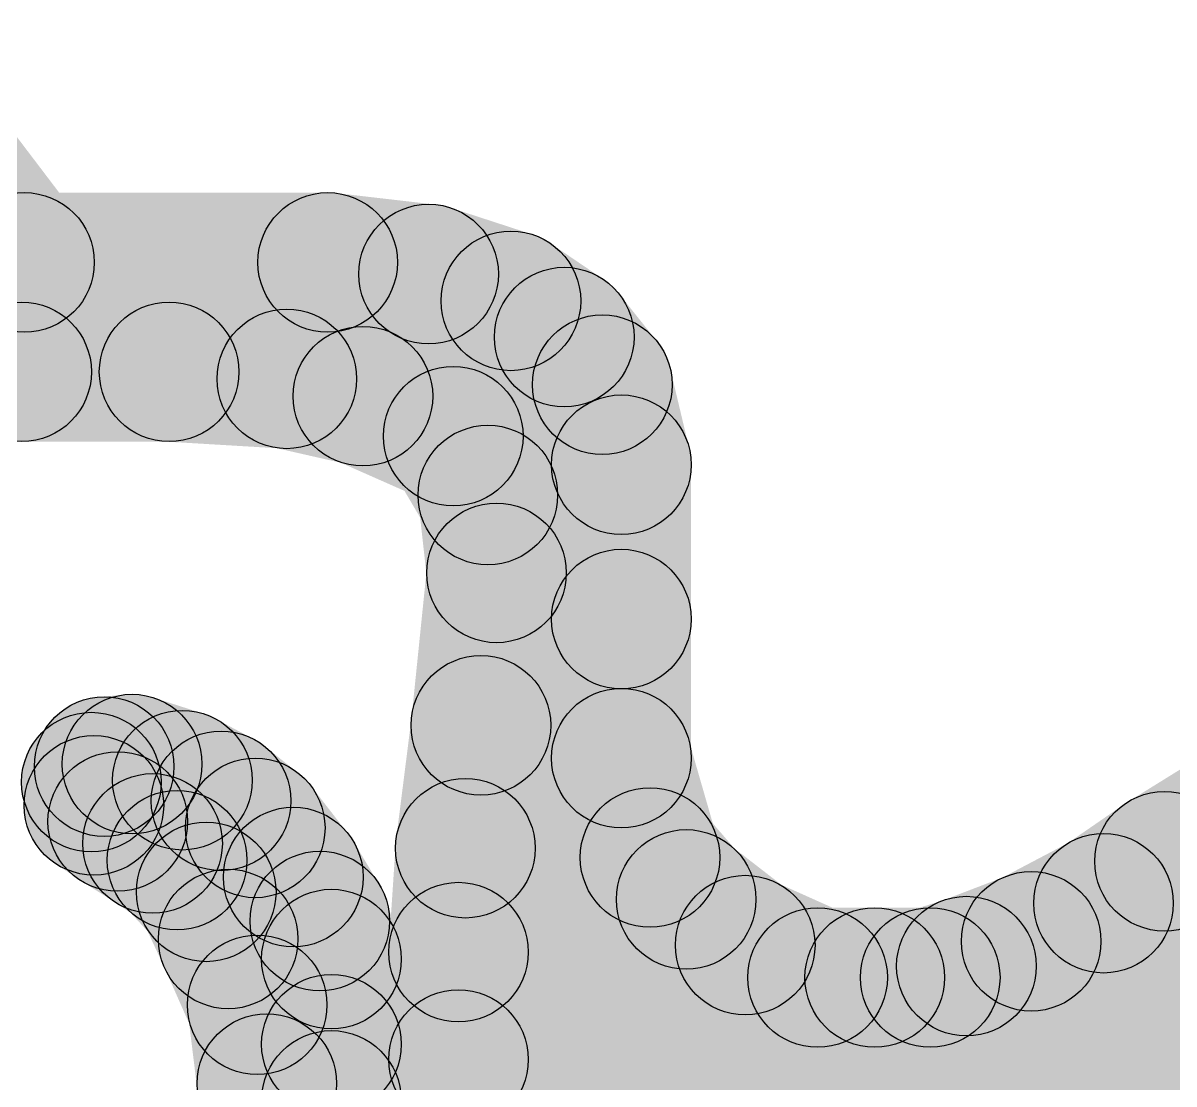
# Model space of a CAD drawing. Header units: millimetres. Extents: x 0 to 8.08, y 0 to 3.16.
# Drawn here: x 1.46416 to 1.49715, y 1.51663 to 1.54703 of the extents above; entities that cross this region are included whole.
import ezdxf

# ---------------------------------------------------------------- set-up
doc = ezdxf.new("R2010")
doc.units = ezdxf.units.MM
doc.header["$LTSCALE"] = 0.444489
doc.layers.get('0').update_dxf_attribs({"linetype": 'CONTINUOUS'})
doc.layers.add('2D_LINE_26', color=7, linetype='CONTINUOUS')

msp = doc.modelspace()

# ---------------------------------------------------------------- hatches: boundary and pattern name
at = {"linetype": 'CONTINUOUS'}
h = msp.add_hatch(color=7, dxfattribs=at)
edge = h.paths.add_edge_path()
edge.add_arc((1.464207, 1.540173), 0.002, 0, 360)
h = msp.add_hatch(color=7, dxfattribs=at)
edge = h.paths.add_edge_path()
edge.add_arc((1.464207, 1.540173), 0.002, 0, 360)
h = msp.add_hatch(color=7, dxfattribs=at)
edge = h.paths.add_edge_path()
edge.add_arc((1.464207, 1.540173), 0.002, 0, 360)
h = msp.add_hatch(color=7, dxfattribs=at)
edge = h.paths.add_edge_path()
edge.add_arc((1.464207, 1.540173), 0.002, 0, 360)
h = msp.add_hatch(color=7, dxfattribs=at)
edge = h.paths.add_edge_path()
edge.add_arc((1.464207, 1.540173), 0.002, 0, 360)
h = msp.add_hatch(color=7, dxfattribs=at)
edge = h.paths.add_edge_path()
edge.add_arc((1.464207, 1.540173), 0.002, 0, 360)
h = msp.add_hatch(color=7, dxfattribs=at)
edge = h.paths.add_edge_path()
edge.add_arc((1.464207, 1.540173), 0.002, 0, 360)
h = msp.add_hatch(color=7, dxfattribs=at)
edge = h.paths.add_edge_path()
edge.add_arc((1.472896, 1.540173), 0.002, 0, 360)
h = msp.add_hatch(color=7, dxfattribs=at)
edge = h.paths.add_edge_path()
edge.add_arc((1.472896, 1.540173), 0.002, 0, 360)
h = msp.add_hatch(color=7, dxfattribs=at)
edge = h.paths.add_edge_path()
edge.add_arc((1.472896, 1.540173), 0.002, 0, 360)
h = msp.add_hatch(color=7, dxfattribs=at)
edge = h.paths.add_edge_path()
edge.add_arc((1.472896, 1.540173), 0.002, 0, 360)
h = msp.add_hatch(color=7, dxfattribs=at)
edge = h.paths.add_edge_path()
edge.add_arc((1.472896, 1.540173), 0.002, 0, 360)
h = msp.add_hatch(color=7, dxfattribs=at)
edge = h.paths.add_edge_path()
edge.add_arc((1.472896, 1.540173), 0.002, 0, 360)
h = msp.add_hatch(color=7, dxfattribs=at)
edge = h.paths.add_edge_path()
edge.add_arc((1.475789, 1.539839), 0.002, 0, 360)
h = msp.add_hatch(color=7, dxfattribs=at)
edge = h.paths.add_edge_path()
edge.add_arc((1.475789, 1.539839), 0.002, 0, 360)
h = msp.add_hatch(color=7, dxfattribs=at)
edge = h.paths.add_edge_path()
edge.add_arc((1.475789, 1.539839), 0.002, 0, 360)
h = msp.add_hatch(color=7, dxfattribs=at)
edge = h.paths.add_edge_path()
edge.add_arc((1.475789, 1.539839), 0.002, 0, 360)
h = msp.add_hatch(color=7, dxfattribs=at)
edge = h.paths.add_edge_path()
edge.add_arc((1.475789, 1.539839), 0.002, 0, 360)
h = msp.add_hatch(color=7, dxfattribs=at)
edge = h.paths.add_edge_path()
edge.add_arc((1.475789, 1.539839), 0.002, 0, 360)
h = msp.add_hatch(color=7, dxfattribs=at)
edge = h.paths.add_edge_path()
edge.add_arc((1.475789, 1.539839), 0.002, 0, 360)
h = msp.add_hatch(color=7, dxfattribs=at)
edge = h.paths.add_edge_path()
edge.add_arc((1.478148, 1.53907), 0.002, 0, 360)
h = msp.add_hatch(color=7, dxfattribs=at)
edge = h.paths.add_edge_path()
edge.add_arc((1.478148, 1.53907), 0.002, 0, 360)
h = msp.add_hatch(color=7, dxfattribs=at)
edge = h.paths.add_edge_path()
edge.add_arc((1.478148, 1.53907), 0.002, 0, 360)
h = msp.add_hatch(color=7, dxfattribs=at)
edge = h.paths.add_edge_path()
edge.add_arc((1.478148, 1.53907), 0.002, 0, 360)
h = msp.add_hatch(color=7, dxfattribs=at)
edge = h.paths.add_edge_path()
edge.add_arc((1.478148, 1.53907), 0.002, 0, 360)
h = msp.add_hatch(color=7, dxfattribs=at)
edge = h.paths.add_edge_path()
edge.add_arc((1.478148, 1.53907), 0.002, 0, 360)
h = msp.add_hatch(color=7, dxfattribs=at)
edge = h.paths.add_edge_path()
edge.add_arc((1.478148, 1.53907), 0.002, 0, 360)
h = msp.add_hatch(color=7, dxfattribs=at)
edge = h.paths.add_edge_path()
edge.add_arc((1.478148, 1.53907), 0.002, 0, 360)
h = msp.add_hatch(color=7, dxfattribs=at)
edge = h.paths.add_edge_path()
edge.add_arc((1.479676, 1.538033), 0.002, 0, 360)
h = msp.add_hatch(color=7, dxfattribs=at)
edge = h.paths.add_edge_path()
edge.add_arc((1.479676, 1.538033), 0.002, 0, 360)
h = msp.add_hatch(color=7, dxfattribs=at)
edge = h.paths.add_edge_path()
edge.add_arc((1.479676, 1.538033), 0.002, 0, 360)
h = msp.add_hatch(color=7, dxfattribs=at)
edge = h.paths.add_edge_path()
edge.add_arc((1.479676, 1.538033), 0.002, 0, 360)
h = msp.add_hatch(color=7, dxfattribs=at)
edge = h.paths.add_edge_path()
edge.add_arc((1.479676, 1.538033), 0.002, 0, 360)
h = msp.add_hatch(color=7, dxfattribs=at)
edge = h.paths.add_edge_path()
edge.add_arc((1.479676, 1.538033), 0.002, 0, 360)
h = msp.add_hatch(color=7, dxfattribs=at)
edge = h.paths.add_edge_path()
edge.add_arc((1.479676, 1.538033), 0.002, 0, 360)
h = msp.add_hatch(color=7, dxfattribs=at)
edge = h.paths.add_edge_path()
edge.add_arc((1.464125, 1.537036), 0.002, 0, 360)
h = msp.add_hatch(color=7, dxfattribs=at)
edge = h.paths.add_edge_path()
edge.add_arc((1.464125, 1.537036), 0.002, 0, 360)
h = msp.add_hatch(color=7, dxfattribs=at)
edge = h.paths.add_edge_path()
edge.add_arc((1.464125, 1.537036), 0.002, 0, 360)
h = msp.add_hatch(color=7, dxfattribs=at)
edge = h.paths.add_edge_path()
edge.add_arc((1.464125, 1.537036), 0.002, 0, 360)
h = msp.add_hatch(color=7, dxfattribs=at)
edge = h.paths.add_edge_path()
edge.add_arc((1.464125, 1.537036), 0.002, 0, 360)
h = msp.add_hatch(color=7, dxfattribs=at)
edge = h.paths.add_edge_path()
edge.add_arc((1.464125, 1.537036), 0.002, 0, 360)
h = msp.add_hatch(color=7, dxfattribs=at)
edge = h.paths.add_edge_path()
edge.add_arc((1.464125, 1.537036), 0.002, 0, 360)
h = msp.add_hatch(color=7, dxfattribs=at)
edge = h.paths.add_edge_path()
edge.add_arc((1.468351, 1.537036), 0.002, 0, 360)
h = msp.add_hatch(color=7, dxfattribs=at)
edge = h.paths.add_edge_path()
edge.add_arc((1.468351, 1.537036), 0.002, 0, 360)
h = msp.add_hatch(color=7, dxfattribs=at)
edge = h.paths.add_edge_path()
edge.add_arc((1.468351, 1.537036), 0.002, 0, 360)
h = msp.add_hatch(color=7, dxfattribs=at)
edge = h.paths.add_edge_path()
edge.add_arc((1.468351, 1.537036), 0.002, 0, 360)
h = msp.add_hatch(color=7, dxfattribs=at)
edge = h.paths.add_edge_path()
edge.add_arc((1.471724, 1.536835), 0.002, 0, 360)
h = msp.add_hatch(color=7, dxfattribs=at)
edge = h.paths.add_edge_path()
edge.add_arc((1.471724, 1.536835), 0.002, 0, 360)
h = msp.add_hatch(color=7, dxfattribs=at)
edge = h.paths.add_edge_path()
edge.add_arc((1.471724, 1.536835), 0.002, 0, 360)
h = msp.add_hatch(color=7, dxfattribs=at)
edge = h.paths.add_edge_path()
edge.add_arc((1.471724, 1.536835), 0.002, 0, 360)
h = msp.add_hatch(color=7, dxfattribs=at)
edge = h.paths.add_edge_path()
edge.add_arc((1.471724, 1.536835), 0.002, 0, 360)
h = msp.add_hatch(color=7, dxfattribs=at)
edge = h.paths.add_edge_path()
edge.add_arc((1.471724, 1.536835), 0.002, 0, 360)
h = msp.add_hatch(color=7, dxfattribs=at)
edge = h.paths.add_edge_path()
edge.add_arc((1.471724, 1.536835), 0.002, 0, 360)
h = msp.add_hatch(color=7, dxfattribs=at)
edge = h.paths.add_edge_path()
edge.add_arc((1.480767, 1.536668), 0.002, 0, 360)
h = msp.add_hatch(color=7, dxfattribs=at)
edge = h.paths.add_edge_path()
edge.add_arc((1.480767, 1.536668), 0.002, 0, 360)
h = msp.add_hatch(color=7, dxfattribs=at)
edge = h.paths.add_edge_path()
edge.add_arc((1.480767, 1.536668), 0.002, 0, 360)
h = msp.add_hatch(color=7, dxfattribs=at)
edge = h.paths.add_edge_path()
edge.add_arc((1.480767, 1.536668), 0.002, 0, 360)
h = msp.add_hatch(color=7, dxfattribs=at)
edge = h.paths.add_edge_path()
edge.add_arc((1.480767, 1.536668), 0.002, 0, 360)
h = msp.add_hatch(color=7, dxfattribs=at)
edge = h.paths.add_edge_path()
edge.add_arc((1.480767, 1.536668), 0.002, 0, 360)
h = msp.add_hatch(color=7, dxfattribs=at)
edge = h.paths.add_edge_path()
edge.add_arc((1.480767, 1.536668), 0.002, 0, 360)
h = msp.add_hatch(color=7, dxfattribs=at)
edge = h.paths.add_edge_path()
edge.add_arc((1.480767, 1.536668), 0.002, 0, 360)
h = msp.add_hatch(color=7, dxfattribs=at)
edge = h.paths.add_edge_path()
edge.add_arc((1.473906, 1.536339), 0.002, 0, 360)
h = msp.add_hatch(color=7, dxfattribs=at)
edge = h.paths.add_edge_path()
edge.add_arc((1.473906, 1.536339), 0.002, 0, 360)
h = msp.add_hatch(color=7, dxfattribs=at)
edge = h.paths.add_edge_path()
edge.add_arc((1.473906, 1.536339), 0.002, 0, 360)
h = msp.add_hatch(color=7, dxfattribs=at)
edge = h.paths.add_edge_path()
edge.add_arc((1.473906, 1.536339), 0.002, 0, 360)
h = msp.add_hatch(color=7, dxfattribs=at)
edge = h.paths.add_edge_path()
edge.add_arc((1.473906, 1.536339), 0.002, 0, 360)
h = msp.add_hatch(color=7, dxfattribs=at)
edge = h.paths.add_edge_path()
edge.add_arc((1.473906, 1.536339), 0.002, 0, 360)
h = msp.add_hatch(color=7, dxfattribs=at)
edge = h.paths.add_edge_path()
edge.add_arc((1.476495, 1.535194), 0.002, 0, 360)
h = msp.add_hatch(color=7, dxfattribs=at)
edge = h.paths.add_edge_path()
edge.add_arc((1.476495, 1.535194), 0.002, 0, 360)
h = msp.add_hatch(color=7, dxfattribs=at)
edge = h.paths.add_edge_path()
edge.add_arc((1.476495, 1.535194), 0.002, 0, 360)
h = msp.add_hatch(color=7, dxfattribs=at)
edge = h.paths.add_edge_path()
edge.add_arc((1.476495, 1.535194), 0.002, 0, 360)
h = msp.add_hatch(color=7, dxfattribs=at)
edge = h.paths.add_edge_path()
edge.add_arc((1.481313, 1.534375), 0.002, 0, 360)
h = msp.add_hatch(color=7, dxfattribs=at)
edge = h.paths.add_edge_path()
edge.add_arc((1.481313, 1.534375), 0.002, 0, 360)
h = msp.add_hatch(color=7, dxfattribs=at)
edge = h.paths.add_edge_path()
edge.add_arc((1.481313, 1.534375), 0.002, 0, 360)
h = msp.add_hatch(color=7, dxfattribs=at)
edge = h.paths.add_edge_path()
edge.add_arc((1.477487, 1.533507), 0.002, 0, 360)
h = msp.add_hatch(color=7, dxfattribs=at)
edge = h.paths.add_edge_path()
edge.add_arc((1.477487, 1.533507), 0.002, 0, 360)
h = msp.add_hatch(color=7, dxfattribs=at)
edge = h.paths.add_edge_path()
edge.add_arc((1.477487, 1.533507), 0.002, 0, 360)
h = msp.add_hatch(color=7, dxfattribs=at)
edge = h.paths.add_edge_path()
edge.add_arc((1.477487, 1.533507), 0.002, 0, 360)
h = msp.add_hatch(color=7, dxfattribs=at)
edge = h.paths.add_edge_path()
edge.add_arc((1.477487, 1.533507), 0.002, 0, 360)
h = msp.add_hatch(color=7, dxfattribs=at)
edge = h.paths.add_edge_path()
edge.add_arc((1.477487, 1.533507), 0.002, 0, 360)
h = msp.add_hatch(color=7, dxfattribs=at)
edge = h.paths.add_edge_path()
edge.add_arc((1.477487, 1.533507), 0.002, 0, 360)
h = msp.add_hatch(color=7, dxfattribs=at)
edge = h.paths.add_edge_path()
edge.add_arc((1.477735, 1.531274), 0.002, 0, 360)
h = msp.add_hatch(color=7, dxfattribs=at)
edge = h.paths.add_edge_path()
edge.add_arc((1.477735, 1.531274), 0.002, 0, 360)
h = msp.add_hatch(color=7, dxfattribs=at)
edge = h.paths.add_edge_path()
edge.add_arc((1.477735, 1.531274), 0.002, 0, 360)
h = msp.add_hatch(color=7, dxfattribs=at)
edge = h.paths.add_edge_path()
edge.add_arc((1.477735, 1.531274), 0.002, 0, 360)
h = msp.add_hatch(color=7, dxfattribs=at)
edge = h.paths.add_edge_path()
edge.add_arc((1.477735, 1.531274), 0.002, 0, 360)
h = msp.add_hatch(color=7, dxfattribs=at)
edge = h.paths.add_edge_path()
edge.add_arc((1.477735, 1.531274), 0.002, 0, 360)
h = msp.add_hatch(color=7, dxfattribs=at)
edge = h.paths.add_edge_path()
edge.add_arc((1.477735, 1.531274), 0.002, 0, 360)
h = msp.add_hatch(color=7, dxfattribs=at)
edge = h.paths.add_edge_path()
edge.add_arc((1.477735, 1.531274), 0.002, 0, 360)
h = msp.add_hatch(color=7, dxfattribs=at)
edge = h.paths.add_edge_path()
edge.add_arc((1.481313, 1.529952), 0.002, 0, 360)
h = msp.add_hatch(color=7, dxfattribs=at)
edge = h.paths.add_edge_path()
edge.add_arc((1.481313, 1.529952), 0.002, 0, 360)
h = msp.add_hatch(color=7, dxfattribs=at)
edge = h.paths.add_edge_path()
edge.add_arc((1.481313, 1.529952), 0.002, 0, 360)
h = msp.add_hatch(color=7, dxfattribs=at)
edge = h.paths.add_edge_path()
edge.add_arc((1.481313, 1.529952), 0.002, 0, 360)
h = msp.add_hatch(color=7, dxfattribs=at)
edge = h.paths.add_edge_path()
edge.add_arc((1.481313, 1.529952), 0.002, 0, 360)
h = msp.add_hatch(color=7, dxfattribs=at)
edge = h.paths.add_edge_path()
edge.add_arc((1.481313, 1.529952), 0.002, 0, 360)
h = msp.add_hatch(color=7, dxfattribs=at)
edge = h.paths.add_edge_path()
edge.add_arc((1.477288, 1.526908), 0.002, 0, 360)
h = msp.add_hatch(color=7, dxfattribs=at)
edge = h.paths.add_edge_path()
edge.add_arc((1.477288, 1.526908), 0.002, 0, 360)
h = msp.add_hatch(color=7, dxfattribs=at)
edge = h.paths.add_edge_path()
edge.add_arc((1.477288, 1.526908), 0.002, 0, 360)
h = msp.add_hatch(color=7, dxfattribs=at)
edge = h.paths.add_edge_path()
edge.add_arc((1.477288, 1.526908), 0.002, 0, 360)
h = msp.add_hatch(color=7, dxfattribs=at)
edge = h.paths.add_edge_path()
edge.add_arc((1.481313, 1.525967), 0.002, 0, 360)
h = msp.add_hatch(color=7, dxfattribs=at)
edge = h.paths.add_edge_path()
edge.add_arc((1.481313, 1.525967), 0.002, 0, 360)
h = msp.add_hatch(color=7, dxfattribs=at)
edge = h.paths.add_edge_path()
edge.add_arc((1.481313, 1.525967), 0.002, 0, 360)
h = msp.add_hatch(color=7, dxfattribs=at)
edge = h.paths.add_edge_path()
edge.add_arc((1.481313, 1.525967), 0.002, 0, 360)
h = msp.add_hatch(color=7, dxfattribs=at)
edge = h.paths.add_edge_path()
edge.add_arc((1.481313, 1.525967), 0.002, 0, 360)
h = msp.add_hatch(color=7, dxfattribs=at)
edge = h.paths.add_edge_path()
edge.add_arc((1.481313, 1.525967), 0.002, 0, 360)
h = msp.add_hatch(color=7, dxfattribs=at)
edge = h.paths.add_edge_path()
edge.add_arc((1.481313, 1.525967), 0.002, 0, 360)
h = msp.add_hatch(color=7, dxfattribs=at)
edge = h.paths.add_edge_path()
edge.add_arc((1.481313, 1.525967), 0.002, 0, 360)
h = msp.add_hatch(color=7, dxfattribs=at)
edge = h.paths.add_edge_path()
edge.add_arc((1.481313, 1.525967), 0.002, 0, 360)
h = msp.add_hatch(color=7, dxfattribs=at)
edge = h.paths.add_edge_path()
edge.add_arc((1.466491, 1.525724), 0.002, 0, 360)
h = msp.add_hatch(color=7, dxfattribs=at)
edge = h.paths.add_edge_path()
edge.add_arc((1.466491, 1.525724), 0.002, 0, 360)
h = msp.add_hatch(color=7, dxfattribs=at)
edge = h.paths.add_edge_path()
edge.add_arc((1.466491, 1.525724), 0.002, 0, 360)
h = msp.add_hatch(color=7, dxfattribs=at)
edge = h.paths.add_edge_path()
edge.add_arc((1.466491, 1.525724), 0.002, 0, 360)
h = msp.add_hatch(color=7, dxfattribs=at)
edge = h.paths.add_edge_path()
edge.add_arc((1.466491, 1.525724), 0.002, 0, 360)
h = msp.add_hatch(color=7, dxfattribs=at)
edge = h.paths.add_edge_path()
edge.add_arc((1.466491, 1.525724), 0.002, 0, 360)
h = msp.add_hatch(color=7, dxfattribs=at)
edge = h.paths.add_edge_path()
edge.add_arc((1.46729, 1.525797), 0.002, 0, 360)
h = msp.add_hatch(color=7, dxfattribs=at)
edge = h.paths.add_edge_path()
edge.add_arc((1.46729, 1.525797), 0.002, 0, 360)
h = msp.add_hatch(color=7, dxfattribs=at)
edge = h.paths.add_edge_path()
edge.add_arc((1.46729, 1.525797), 0.002, 0, 360)
h = msp.add_hatch(color=7, dxfattribs=at)
edge = h.paths.add_edge_path()
edge.add_arc((1.46729, 1.525797), 0.002, 0, 360)
h = msp.add_hatch(color=7, dxfattribs=at)
edge = h.paths.add_edge_path()
edge.add_arc((1.46729, 1.525797), 0.002, 0, 360)
h = msp.add_hatch(color=7, dxfattribs=at)
edge = h.paths.add_edge_path()
edge.add_arc((1.46729, 1.525797), 0.002, 0, 360)
h = msp.add_hatch(color=7, dxfattribs=at)
edge = h.paths.add_edge_path()
edge.add_arc((1.46729, 1.525797), 0.002, 0, 360)
h = msp.add_hatch(color=7, dxfattribs=at)
edge = h.paths.add_edge_path()
edge.add_arc((1.466122, 1.52528), 0.002, 0, 360)
h = msp.add_hatch(color=7, dxfattribs=at)
edge = h.paths.add_edge_path()
edge.add_arc((1.466122, 1.52528), 0.002, 0, 360)
h = msp.add_hatch(color=7, dxfattribs=at)
edge = h.paths.add_edge_path()
edge.add_arc((1.466122, 1.52528), 0.002, 0, 360)
h = msp.add_hatch(color=7, dxfattribs=at)
edge = h.paths.add_edge_path()
edge.add_arc((1.468732, 1.525335), 0.002, 0, 360)
h = msp.add_hatch(color=7, dxfattribs=at)
edge = h.paths.add_edge_path()
edge.add_arc((1.468732, 1.525335), 0.002, 0, 360)
h = msp.add_hatch(color=7, dxfattribs=at)
edge = h.paths.add_edge_path()
edge.add_arc((1.468732, 1.525335), 0.002, 0, 360)
h = msp.add_hatch(color=7, dxfattribs=at)
edge = h.paths.add_edge_path()
edge.add_arc((1.468732, 1.525335), 0.002, 0, 360)
h = msp.add_hatch(color=7, dxfattribs=at)
edge = h.paths.add_edge_path()
edge.add_arc((1.468732, 1.525335), 0.002, 0, 360)
h = msp.add_hatch(color=7, dxfattribs=at)
edge = h.paths.add_edge_path()
edge.add_arc((1.468732, 1.525335), 0.002, 0, 360)
h = msp.add_hatch(color=7, dxfattribs=at)
edge = h.paths.add_edge_path()
edge.add_arc((1.466196, 1.524615), 0.002, 0, 360)
h = msp.add_hatch(color=7, dxfattribs=at)
edge = h.paths.add_edge_path()
edge.add_arc((1.466196, 1.524615), 0.002, 0, 360)
h = msp.add_hatch(color=7, dxfattribs=at)
edge = h.paths.add_edge_path()
edge.add_arc((1.466196, 1.524615), 0.002, 0, 360)
h = msp.add_hatch(color=7, dxfattribs=at)
edge = h.paths.add_edge_path()
edge.add_arc((1.466196, 1.524615), 0.002, 0, 360)
h = msp.add_hatch(color=7, dxfattribs=at)
edge = h.paths.add_edge_path()
edge.add_arc((1.466196, 1.524615), 0.002, 0, 360)
h = msp.add_hatch(color=7, dxfattribs=at)
edge = h.paths.add_edge_path()
edge.add_arc((1.469841, 1.524743), 0.002, 0, 360)
h = msp.add_hatch(color=7, dxfattribs=at)
edge = h.paths.add_edge_path()
edge.add_arc((1.469841, 1.524743), 0.002, 0, 360)
h = msp.add_hatch(color=7, dxfattribs=at)
edge = h.paths.add_edge_path()
edge.add_arc((1.469841, 1.524743), 0.002, 0, 360)
h = msp.add_hatch(color=7, dxfattribs=at)
edge = h.paths.add_edge_path()
edge.add_arc((1.469841, 1.524743), 0.002, 0, 360)
h = msp.add_hatch(color=7, dxfattribs=at)
edge = h.paths.add_edge_path()
edge.add_arc((1.469841, 1.524743), 0.002, 0, 360)
h = msp.add_hatch(color=7, dxfattribs=at)
edge = h.paths.add_edge_path()
edge.add_arc((1.469841, 1.524743), 0.002, 0, 360)
h = msp.add_hatch(color=7, dxfattribs=at)
edge = h.paths.add_edge_path()
edge.add_arc((1.466879, 1.524152), 0.002, 0, 360)
h = msp.add_hatch(color=7, dxfattribs=at)
edge = h.paths.add_edge_path()
edge.add_arc((1.466879, 1.524152), 0.002, 0, 360)
h = msp.add_hatch(color=7, dxfattribs=at)
edge = h.paths.add_edge_path()
edge.add_arc((1.466879, 1.524152), 0.002, 0, 360)
h = msp.add_hatch(color=7, dxfattribs=at)
edge = h.paths.add_edge_path()
edge.add_arc((1.466879, 1.524152), 0.002, 0, 360)
h = msp.add_hatch(color=7, dxfattribs=at)
edge = h.paths.add_edge_path()
edge.add_arc((1.466879, 1.524152), 0.002, 0, 360)
h = msp.add_hatch(color=7, dxfattribs=at)
edge = h.paths.add_edge_path()
edge.add_arc((1.466879, 1.524152), 0.002, 0, 360)
h = msp.add_hatch(color=7, dxfattribs=at)
edge = h.paths.add_edge_path()
edge.add_arc((1.47082, 1.523967), 0.002, 0, 360)
h = msp.add_hatch(color=7, dxfattribs=at)
edge = h.paths.add_edge_path()
edge.add_arc((1.47082, 1.523967), 0.002, 0, 360)
h = msp.add_hatch(color=7, dxfattribs=at)
edge = h.paths.add_edge_path()
edge.add_arc((1.47082, 1.523967), 0.002, 0, 360)
h = msp.add_hatch(color=7, dxfattribs=at)
edge = h.paths.add_edge_path()
edge.add_arc((1.47082, 1.523967), 0.002, 0, 360)
h = msp.add_hatch(color=7, dxfattribs=at)
edge = h.paths.add_edge_path()
edge.add_arc((1.47082, 1.523967), 0.002, 0, 360)
h = msp.add_hatch(color=7, dxfattribs=at)
edge = h.paths.add_edge_path()
edge.add_arc((1.47082, 1.523967), 0.002, 0, 360)
h = msp.add_hatch(color=7, dxfattribs=at)
edge = h.paths.add_edge_path()
edge.add_arc((1.47082, 1.523967), 0.002, 0, 360)
h = msp.add_hatch(color=7, dxfattribs=at)
edge = h.paths.add_edge_path()
edge.add_arc((1.467877, 1.523524), 0.002, 0, 360)
h = msp.add_hatch(color=7, dxfattribs=at)
edge = h.paths.add_edge_path()
edge.add_arc((1.467877, 1.523524), 0.002, 0, 360)
h = msp.add_hatch(color=7, dxfattribs=at)
edge = h.paths.add_edge_path()
edge.add_arc((1.467877, 1.523524), 0.002, 0, 360)
h = msp.add_hatch(color=7, dxfattribs=at)
edge = h.paths.add_edge_path()
edge.add_arc((1.467877, 1.523524), 0.002, 0, 360)
h = msp.add_hatch(color=7, dxfattribs=at)
edge = h.paths.add_edge_path()
edge.add_arc((1.476842, 1.523386), 0.002, 0, 360)
h = msp.add_hatch(color=7, dxfattribs=at)
edge = h.paths.add_edge_path()
edge.add_arc((1.476842, 1.523386), 0.002, 0, 360)
h = msp.add_hatch(color=7, dxfattribs=at)
edge = h.paths.add_edge_path()
edge.add_arc((1.476842, 1.523386), 0.002, 0, 360)
h = msp.add_hatch(color=7, dxfattribs=at)
edge = h.paths.add_edge_path()
edge.add_arc((1.476842, 1.523386), 0.002, 0, 360)
h = msp.add_hatch(color=7, dxfattribs=at)
edge = h.paths.add_edge_path()
edge.add_arc((1.476842, 1.523386), 0.002, 0, 360)
h = msp.add_hatch(color=7, dxfattribs=at)
edge = h.paths.add_edge_path()
edge.add_arc((1.46858, 1.523043), 0.002, 0, 360)
h = msp.add_hatch(color=7, dxfattribs=at)
edge = h.paths.add_edge_path()
edge.add_arc((1.46858, 1.523043), 0.002, 0, 360)
h = msp.add_hatch(color=7, dxfattribs=at)
edge = h.paths.add_edge_path()
edge.add_arc((1.46858, 1.523043), 0.002, 0, 360)
h = msp.add_hatch(color=7, dxfattribs=at)
edge = h.paths.add_edge_path()
edge.add_arc((1.46858, 1.523043), 0.002, 0, 360)
h = msp.add_hatch(color=7, dxfattribs=at)
edge = h.paths.add_edge_path()
edge.add_arc((1.46858, 1.523043), 0.002, 0, 360)
h = msp.add_hatch(color=7, dxfattribs=at)
edge = h.paths.add_edge_path()
edge.add_arc((1.46858, 1.523043), 0.002, 0, 360)
h = msp.add_hatch(color=7, dxfattribs=at)
edge = h.paths.add_edge_path()
edge.add_arc((1.46858, 1.523043), 0.002, 0, 360)
h = msp.add_hatch(color=7, dxfattribs=at)
edge = h.paths.add_edge_path()
edge.add_arc((1.482134, 1.523121), 0.002, 0, 360)
h = msp.add_hatch(color=7, dxfattribs=at)
edge = h.paths.add_edge_path()
edge.add_arc((1.482134, 1.523121), 0.002, 0, 360)
h = msp.add_hatch(color=7, dxfattribs=at)
edge = h.paths.add_edge_path()
edge.add_arc((1.482134, 1.523121), 0.002, 0, 360)
h = msp.add_hatch(color=7, dxfattribs=at)
edge = h.paths.add_edge_path()
edge.add_arc((1.482134, 1.523121), 0.002, 0, 360)
h = msp.add_hatch(color=7, dxfattribs=at)
edge = h.paths.add_edge_path()
edge.add_arc((1.496878, 1.523011), 0.002, 0, 360)
h = msp.add_hatch(color=7, dxfattribs=at)
edge = h.paths.add_edge_path()
edge.add_arc((1.496878, 1.523011), 0.002, 0, 360)
h = msp.add_hatch(color=7, dxfattribs=at)
edge = h.paths.add_edge_path()
edge.add_arc((1.496878, 1.523011), 0.002, 0, 360)
h = msp.add_hatch(color=7, dxfattribs=at)
edge = h.paths.add_edge_path()
edge.add_arc((1.496878, 1.523011), 0.002, 0, 360)
h = msp.add_hatch(color=7, dxfattribs=at)
edge = h.paths.add_edge_path()
edge.add_arc((1.496878, 1.523011), 0.002, 0, 360)
h = msp.add_hatch(color=7, dxfattribs=at)
edge = h.paths.add_edge_path()
edge.add_arc((1.471911, 1.522561), 0.002, 0, 360)
h = msp.add_hatch(color=7, dxfattribs=at)
edge = h.paths.add_edge_path()
edge.add_arc((1.471911, 1.522561), 0.002, 0, 360)
h = msp.add_hatch(color=7, dxfattribs=at)
edge = h.paths.add_edge_path()
edge.add_arc((1.471911, 1.522561), 0.002, 0, 360)
h = msp.add_hatch(color=7, dxfattribs=at)
edge = h.paths.add_edge_path()
edge.add_arc((1.471911, 1.522561), 0.002, 0, 360)
h = msp.add_hatch(color=7, dxfattribs=at)
edge = h.paths.add_edge_path()
edge.add_arc((1.471911, 1.522561), 0.002, 0, 360)
h = msp.add_hatch(color=7, dxfattribs=at)
edge = h.paths.add_edge_path()
edge.add_arc((1.471911, 1.522561), 0.002, 0, 360)
h = msp.add_hatch(color=7, dxfattribs=at)
edge = h.paths.add_edge_path()
edge.add_arc((1.471911, 1.522561), 0.002, 0, 360)
h = msp.add_hatch(color=7, dxfattribs=at)
edge = h.paths.add_edge_path()
edge.add_arc((1.471911, 1.522561), 0.002, 0, 360)
h = msp.add_hatch(color=7, dxfattribs=at)
edge = h.paths.add_edge_path()
edge.add_arc((1.471911, 1.522561), 0.002, 0, 360)
h = msp.add_hatch(color=7, dxfattribs=at)
edge = h.paths.add_edge_path()
edge.add_arc((1.469415, 1.522135), 0.002, 0, 360)
h = msp.add_hatch(color=7, dxfattribs=at)
edge = h.paths.add_edge_path()
edge.add_arc((1.469415, 1.522135), 0.002, 0, 360)
h = msp.add_hatch(color=7, dxfattribs=at)
edge = h.paths.add_edge_path()
edge.add_arc((1.469415, 1.522135), 0.002, 0, 360)
h = msp.add_hatch(color=7, dxfattribs=at)
edge = h.paths.add_edge_path()
edge.add_arc((1.469415, 1.522135), 0.002, 0, 360)
h = msp.add_hatch(color=7, dxfattribs=at)
edge = h.paths.add_edge_path()
edge.add_arc((1.469415, 1.522135), 0.002, 0, 360)
h = msp.add_hatch(color=7, dxfattribs=at)
edge = h.paths.add_edge_path()
edge.add_arc((1.469415, 1.522135), 0.002, 0, 360)
h = msp.add_hatch(color=7, dxfattribs=at)
edge = h.paths.add_edge_path()
edge.add_arc((1.483171, 1.52192), 0.002, 0, 360)
h = msp.add_hatch(color=7, dxfattribs=at)
edge = h.paths.add_edge_path()
edge.add_arc((1.483171, 1.52192), 0.002, 0, 360)
h = msp.add_hatch(color=7, dxfattribs=at)
edge = h.paths.add_edge_path()
edge.add_arc((1.483171, 1.52192), 0.002, 0, 360)
h = msp.add_hatch(color=7, dxfattribs=at)
edge = h.paths.add_edge_path()
edge.add_arc((1.483171, 1.52192), 0.002, 0, 360)
h = msp.add_hatch(color=7, dxfattribs=at)
edge = h.paths.add_edge_path()
edge.add_arc((1.483171, 1.52192), 0.002, 0, 360)
h = msp.add_hatch(color=7, dxfattribs=at)
edge = h.paths.add_edge_path()
edge.add_arc((1.483171, 1.52192), 0.002, 0, 360)
h = msp.add_hatch(color=7, dxfattribs=at)
edge = h.paths.add_edge_path()
edge.add_arc((1.495132, 1.52181), 0.002, 0, 360)
h = msp.add_hatch(color=7, dxfattribs=at)
edge = h.paths.add_edge_path()
edge.add_arc((1.495132, 1.52181), 0.002, 0, 360)
h = msp.add_hatch(color=7, dxfattribs=at)
edge = h.paths.add_edge_path()
edge.add_arc((1.495132, 1.52181), 0.002, 0, 360)
h = msp.add_hatch(color=7, dxfattribs=at)
edge = h.paths.add_edge_path()
edge.add_arc((1.495132, 1.52181), 0.002, 0, 360)
h = msp.add_hatch(color=7, dxfattribs=at)
edge = h.paths.add_edge_path()
edge.add_arc((1.495132, 1.52181), 0.002, 0, 360)
h = msp.add_hatch(color=7, dxfattribs=at)
edge = h.paths.add_edge_path()
edge.add_arc((1.495132, 1.52181), 0.002, 0, 360)
h = msp.add_hatch(color=7, dxfattribs=at)
edge = h.paths.add_edge_path()
edge.add_arc((1.495132, 1.52181), 0.002, 0, 360)
h = msp.add_hatch(color=7, dxfattribs=at)
edge = h.paths.add_edge_path()
edge.add_arc((1.472671, 1.5213), 0.002, 0, 360)
h = msp.add_hatch(color=7, dxfattribs=at)
edge = h.paths.add_edge_path()
edge.add_arc((1.472671, 1.5213), 0.002, 0, 360)
h = msp.add_hatch(color=7, dxfattribs=at)
edge = h.paths.add_edge_path()
edge.add_arc((1.472671, 1.5213), 0.002, 0, 360)
h = msp.add_hatch(color=7, dxfattribs=at)
edge = h.paths.add_edge_path()
edge.add_arc((1.472671, 1.5213), 0.002, 0, 360)
h = msp.add_hatch(color=7, dxfattribs=at)
edge = h.paths.add_edge_path()
edge.add_arc((1.472671, 1.5213), 0.002, 0, 360)
h = msp.add_hatch(color=7, dxfattribs=at)
edge = h.paths.add_edge_path()
edge.add_arc((1.472671, 1.5213), 0.002, 0, 360)
h = msp.add_hatch(color=7, dxfattribs=at)
edge = h.paths.add_edge_path()
edge.add_arc((1.472671, 1.5213), 0.002, 0, 360)
h = msp.add_hatch(color=7, dxfattribs=at)
edge = h.paths.add_edge_path()
edge.add_arc((1.472671, 1.5213), 0.002, 0, 360)
h = msp.add_hatch(color=7, dxfattribs=at)
edge = h.paths.add_edge_path()
edge.add_arc((1.470044, 1.520785), 0.002, 0, 360)
h = msp.add_hatch(color=7, dxfattribs=at)
edge = h.paths.add_edge_path()
edge.add_arc((1.470044, 1.520785), 0.002, 0, 360)
h = msp.add_hatch(color=7, dxfattribs=at)
edge = h.paths.add_edge_path()
edge.add_arc((1.470044, 1.520785), 0.002, 0, 360)
h = msp.add_hatch(color=7, dxfattribs=at)
edge = h.paths.add_edge_path()
edge.add_arc((1.470044, 1.520785), 0.002, 0, 360)
h = msp.add_hatch(color=7, dxfattribs=at)
edge = h.paths.add_edge_path()
edge.add_arc((1.470044, 1.520785), 0.002, 0, 360)
h = msp.add_hatch(color=7, dxfattribs=at)
edge = h.paths.add_edge_path()
edge.add_arc((1.470044, 1.520785), 0.002, 0, 360)
h = msp.add_hatch(color=7, dxfattribs=at)
edge = h.paths.add_edge_path()
edge.add_arc((1.493058, 1.520718), 0.002, 0, 360)
h = msp.add_hatch(color=7, dxfattribs=at)
edge = h.paths.add_edge_path()
edge.add_arc((1.493058, 1.520718), 0.002, 0, 360)
h = msp.add_hatch(color=7, dxfattribs=at)
edge = h.paths.add_edge_path()
edge.add_arc((1.493058, 1.520718), 0.002, 0, 360)
h = msp.add_hatch(color=7, dxfattribs=at)
edge = h.paths.add_edge_path()
edge.add_arc((1.493058, 1.520718), 0.002, 0, 360)
h = msp.add_hatch(color=7, dxfattribs=at)
edge = h.paths.add_edge_path()
edge.add_arc((1.493058, 1.520718), 0.002, 0, 360)
h = msp.add_hatch(color=7, dxfattribs=at)
edge = h.paths.add_edge_path()
edge.add_arc((1.493058, 1.520718), 0.002, 0, 360)
h = msp.add_hatch(color=7, dxfattribs=at)
edge = h.paths.add_edge_path()
edge.add_arc((1.476644, 1.520409), 0.002, 0, 360)
h = msp.add_hatch(color=7, dxfattribs=at)
edge = h.paths.add_edge_path()
edge.add_arc((1.476644, 1.520409), 0.002, 0, 360)
h = msp.add_hatch(color=7, dxfattribs=at)
edge = h.paths.add_edge_path()
edge.add_arc((1.476644, 1.520409), 0.002, 0, 360)
h = msp.add_hatch(color=7, dxfattribs=at)
edge = h.paths.add_edge_path()
edge.add_arc((1.476644, 1.520409), 0.002, 0, 360)
h = msp.add_hatch(color=7, dxfattribs=at)
edge = h.paths.add_edge_path()
edge.add_arc((1.476644, 1.520409), 0.002, 0, 360)
h = msp.add_hatch(color=7, dxfattribs=at)
edge = h.paths.add_edge_path()
edge.add_arc((1.484863, 1.52061), 0.002, 0, 360)
h = msp.add_hatch(color=7, dxfattribs=at)
edge = h.paths.add_edge_path()
edge.add_arc((1.484863, 1.52061), 0.002, 0, 360)
h = msp.add_hatch(color=7, dxfattribs=at)
edge = h.paths.add_edge_path()
edge.add_arc((1.484863, 1.52061), 0.002, 0, 360)
h = msp.add_hatch(color=7, dxfattribs=at)
edge = h.paths.add_edge_path()
edge.add_arc((1.484863, 1.52061), 0.002, 0, 360)
h = msp.add_hatch(color=7, dxfattribs=at)
edge = h.paths.add_edge_path()
edge.add_arc((1.484863, 1.52061), 0.002, 0, 360)
h = msp.add_hatch(color=7, dxfattribs=at)
edge = h.paths.add_edge_path()
edge.add_arc((1.484863, 1.52061), 0.002, 0, 360)
h = msp.add_hatch(color=7, dxfattribs=at)
edge = h.paths.add_edge_path()
edge.add_arc((1.473003, 1.520209), 0.002, 0, 360)
h = msp.add_hatch(color=7, dxfattribs=at)
edge = h.paths.add_edge_path()
edge.add_arc((1.473003, 1.520209), 0.002, 0, 360)
h = msp.add_hatch(color=7, dxfattribs=at)
edge = h.paths.add_edge_path()
edge.add_arc((1.473003, 1.520209), 0.002, 0, 360)
h = msp.add_hatch(color=7, dxfattribs=at)
edge = h.paths.add_edge_path()
edge.add_arc((1.491202, 1.520008), 0.002, 0, 360)
h = msp.add_hatch(color=7, dxfattribs=at)
edge = h.paths.add_edge_path()
edge.add_arc((1.491202, 1.520008), 0.002, 0, 360)
h = msp.add_hatch(color=7, dxfattribs=at)
edge = h.paths.add_edge_path()
edge.add_arc((1.491202, 1.520008), 0.002, 0, 360)
h = msp.add_hatch(color=7, dxfattribs=at)
edge = h.paths.add_edge_path()
edge.add_arc((1.491202, 1.520008), 0.002, 0, 360)
h = msp.add_hatch(color=7, dxfattribs=at)
edge = h.paths.add_edge_path()
edge.add_arc((1.491202, 1.520008), 0.002, 0, 360)
h = msp.add_hatch(color=7, dxfattribs=at)
edge = h.paths.add_edge_path()
edge.add_arc((1.491202, 1.520008), 0.002, 0, 360)
h = msp.add_hatch(color=7, dxfattribs=at)
edge = h.paths.add_edge_path()
edge.add_arc((1.486937, 1.519682), 0.002, 0, 360)
h = msp.add_hatch(color=7, dxfattribs=at)
edge = h.paths.add_edge_path()
edge.add_arc((1.486937, 1.519682), 0.002, 0, 360)
h = msp.add_hatch(color=7, dxfattribs=at)
edge = h.paths.add_edge_path()
edge.add_arc((1.486937, 1.519682), 0.002, 0, 360)
h = msp.add_hatch(color=7, dxfattribs=at)
edge = h.paths.add_edge_path()
edge.add_arc((1.486937, 1.519682), 0.002, 0, 360)
h = msp.add_hatch(color=7, dxfattribs=at)
edge = h.paths.add_edge_path()
edge.add_arc((1.486937, 1.519682), 0.002, 0, 360)
h = msp.add_hatch(color=7, dxfattribs=at)
edge = h.paths.add_edge_path()
edge.add_arc((1.486937, 1.519682), 0.002, 0, 360)
h = msp.add_hatch(color=7, dxfattribs=at)
edge = h.paths.add_edge_path()
edge.add_arc((1.488574, 1.519682), 0.002, 0, 360)
h = msp.add_hatch(color=7, dxfattribs=at)
edge = h.paths.add_edge_path()
edge.add_arc((1.488574, 1.519682), 0.002, 0, 360)
h = msp.add_hatch(color=7, dxfattribs=at)
edge = h.paths.add_edge_path()
edge.add_arc((1.488574, 1.519682), 0.002, 0, 360)
h = msp.add_hatch(color=7, dxfattribs=at)
edge = h.paths.add_edge_path()
edge.add_arc((1.488574, 1.519682), 0.002, 0, 360)
h = msp.add_hatch(color=7, dxfattribs=at)
edge = h.paths.add_edge_path()
edge.add_arc((1.488574, 1.519682), 0.002, 0, 360)
h = msp.add_hatch(color=7, dxfattribs=at)
edge = h.paths.add_edge_path()
edge.add_arc((1.488574, 1.519682), 0.002, 0, 360)
h = msp.add_hatch(color=7, dxfattribs=at)
edge = h.paths.add_edge_path()
edge.add_arc((1.488574, 1.519682), 0.002, 0, 360)
h = msp.add_hatch(color=7, dxfattribs=at)
edge = h.paths.add_edge_path()
edge.add_arc((1.490165, 1.519682), 0.002, 0, 360)
h = msp.add_hatch(color=7, dxfattribs=at)
edge = h.paths.add_edge_path()
edge.add_arc((1.490165, 1.519682), 0.002, 0, 360)
h = msp.add_hatch(color=7, dxfattribs=at)
edge = h.paths.add_edge_path()
edge.add_arc((1.490165, 1.519682), 0.002, 0, 360)
h = msp.add_hatch(color=7, dxfattribs=at)
edge = h.paths.add_edge_path()
edge.add_arc((1.490165, 1.519682), 0.002, 0, 360)
h = msp.add_hatch(color=7, dxfattribs=at)
edge = h.paths.add_edge_path()
edge.add_arc((1.470876, 1.518899), 0.002, 0, 360)
h = msp.add_hatch(color=7, dxfattribs=at)
edge = h.paths.add_edge_path()
edge.add_arc((1.470876, 1.518899), 0.002, 0, 360)
h = msp.add_hatch(color=7, dxfattribs=at)
edge = h.paths.add_edge_path()
edge.add_arc((1.470876, 1.518899), 0.002, 0, 360)
h = msp.add_hatch(color=7, dxfattribs=at)
edge = h.paths.add_edge_path()
edge.add_arc((1.470876, 1.518899), 0.002, 0, 360)
h = msp.add_hatch(color=7, dxfattribs=at)
edge = h.paths.add_edge_path()
edge.add_arc((1.473003, 1.517769), 0.002, 0, 360)
h = msp.add_hatch(color=7, dxfattribs=at)
edge = h.paths.add_edge_path()
edge.add_arc((1.473003, 1.517769), 0.002, 0, 360)
h = msp.add_hatch(color=7, dxfattribs=at)
edge = h.paths.add_edge_path()
edge.add_arc((1.473003, 1.517769), 0.002, 0, 360)
h = msp.add_hatch(color=7, dxfattribs=at)
edge = h.paths.add_edge_path()
edge.add_arc((1.473003, 1.517769), 0.002, 0, 360)
h = msp.add_hatch(color=7, dxfattribs=at)
edge = h.paths.add_edge_path()
edge.add_arc((1.473003, 1.517769), 0.002, 0, 360)
h = msp.add_hatch(color=7, dxfattribs=at)
edge = h.paths.add_edge_path()
edge.add_arc((1.473003, 1.517769), 0.002, 0, 360)
h = msp.add_hatch(color=7, dxfattribs=at)
edge = h.paths.add_edge_path()
edge.add_arc((1.476644, 1.517333), 0.002, 0, 360)
h = msp.add_hatch(color=7, dxfattribs=at)
edge = h.paths.add_edge_path()
edge.add_arc((1.476644, 1.517333), 0.002, 0, 360)
h = msp.add_hatch(color=7, dxfattribs=at)
edge = h.paths.add_edge_path()
edge.add_arc((1.476644, 1.517333), 0.002, 0, 360)
h = msp.add_hatch(color=7, dxfattribs=at)
edge = h.paths.add_edge_path()
edge.add_arc((1.476644, 1.517333), 0.002, 0, 360)
h = msp.add_hatch(color=7, dxfattribs=at)
edge = h.paths.add_edge_path()
edge.add_arc((1.476644, 1.517333), 0.002, 0, 360)
h = msp.add_hatch(color=7, dxfattribs=at)
edge = h.paths.add_edge_path()
edge.add_arc((1.471153, 1.516643), 0.002, 0, 360)
h = msp.add_hatch(color=7, dxfattribs=at)
edge = h.paths.add_edge_path()
edge.add_arc((1.471153, 1.516643), 0.002, 0, 360)
h = msp.add_hatch(color=7, dxfattribs=at)
edge = h.paths.add_edge_path()
edge.add_arc((1.471153, 1.516643), 0.002, 0, 360)
h = msp.add_hatch(color=7, dxfattribs=at)
edge = h.paths.add_edge_path()
edge.add_arc((1.471153, 1.516643), 0.002, 0, 360)
h = msp.add_hatch(color=7, dxfattribs=at)
edge = h.paths.add_edge_path()
edge.add_arc((1.471153, 1.516643), 0.002, 0, 360)
h = msp.add_hatch(color=7, dxfattribs=at)
edge = h.paths.add_edge_path()
edge.add_arc((1.471153, 1.516643), 0.002, 0, 360)
h = msp.add_hatch(color=7, dxfattribs=at)
edge = h.paths.add_edge_path()
edge.add_arc((1.471153, 1.516643), 0.002, 0, 360)
h = msp.add_hatch(color=7, dxfattribs=at)
edge = h.paths.add_edge_path()
edge.add_arc((1.471153, 1.516643), 0.002, 0, 360)
h = msp.add_hatch(color=7, dxfattribs=at)
edge = h.paths.add_edge_path()
edge.add_arc((1.473003, 1.51616), 0.002, 0, 360)
h = msp.add_hatch(color=7, dxfattribs=at)
edge = h.paths.add_edge_path()
edge.add_arc((1.473003, 1.51616), 0.002, 0, 360)
h = msp.add_hatch(color=7, dxfattribs=at)
edge = h.paths.add_edge_path()
edge.add_arc((1.473003, 1.51616), 0.002, 0, 360)
h = msp.add_hatch(color=7, dxfattribs=at)
edge = h.paths.add_edge_path()
edge.add_arc((1.473003, 1.51616), 0.002, 0, 360)
h = msp.add_hatch(color=7, dxfattribs=at)
edge = h.paths.add_edge_path()
edge.add_arc((1.473003, 1.51616), 0.002, 0, 360)

# ---------------------------------------------------------------- linework, layer by layer
at = {"color": 7, "linetype": 'CONTINUOUS'}
for centre in [(1.464207, 1.540173), (1.464207, 1.540173), (1.464207, 1.540173), (1.464207, 1.540173), (1.464207, 1.540173), (1.464207, 1.540173), (1.464207, 1.540173), (1.472896, 1.540173), (1.472896, 1.540173), (1.472896, 1.540173), (1.472896, 1.540173), (1.472896, 1.540173), (1.472896, 1.540173), (1.475789, 1.539839), (1.475789, 1.539839), (1.475789, 1.539839), (1.475789, 1.539839), (1.475789, 1.539839), (1.475789, 1.539839), (1.475789, 1.539839), (1.478148, 1.53907), (1.478148, 1.53907), (1.478148, 1.53907), (1.478148, 1.53907), (1.478148, 1.53907), (1.478148, 1.53907), (1.478148, 1.53907), (1.478148, 1.53907), (1.479676, 1.538033), (1.479676, 1.538033), (1.479676, 1.538033), (1.479676, 1.538033), (1.479676, 1.538033), (1.479676, 1.538033), (1.479676, 1.538033), (1.464125, 1.537036), (1.464125, 1.537036), (1.464125, 1.537036), (1.464125, 1.537036), (1.464125, 1.537036), (1.464125, 1.537036), (1.464125, 1.537036), (1.468351, 1.537036), (1.468351, 1.537036), (1.468351, 1.537036), (1.468351, 1.537036), (1.471724, 1.536835), (1.471724, 1.536835), (1.471724, 1.536835), (1.471724, 1.536835), (1.471724, 1.536835), (1.471724, 1.536835), (1.471724, 1.536835), (1.480767, 1.536668), (1.480767, 1.536668), (1.480767, 1.536668), (1.480767, 1.536668), (1.480767, 1.536668), (1.480767, 1.536668), (1.480767, 1.536668), (1.480767, 1.536668), (1.473906, 1.536339), (1.473906, 1.536339), (1.473906, 1.536339), (1.473906, 1.536339), (1.473906, 1.536339), (1.473906, 1.536339), (1.476495, 1.535194), (1.476495, 1.535194), (1.476495, 1.535194), (1.476495, 1.535194), (1.481313, 1.534375), (1.481313, 1.534375), (1.481313, 1.534375), (1.477487, 1.533507), (1.477487, 1.533507), (1.477487, 1.533507), (1.477487, 1.533507), (1.477487, 1.533507), (1.477487, 1.533507), (1.477487, 1.533507), (1.477735, 1.531274), (1.477735, 1.531274), (1.477735, 1.531274), (1.477735, 1.531274), (1.477735, 1.531274), (1.477735, 1.531274), (1.477735, 1.531274), (1.477735, 1.531274), (1.481313, 1.529952), (1.481313, 1.529952), (1.481313, 1.529952), (1.481313, 1.529952), (1.481313, 1.529952), (1.481313, 1.529952), (1.477288, 1.526908), (1.477288, 1.526908), (1.477288, 1.526908), (1.477288, 1.526908), (1.481313, 1.525967), (1.481313, 1.525967), (1.481313, 1.525967), (1.481313, 1.525967), (1.481313, 1.525967), (1.481313, 1.525967), (1.481313, 1.525967), (1.481313, 1.525967), (1.481313, 1.525967), (1.466491, 1.525724), (1.466491, 1.525724), (1.466491, 1.525724), (1.466491, 1.525724), (1.466491, 1.525724), (1.466491, 1.525724), (1.46729, 1.525797), (1.46729, 1.525797), (1.46729, 1.525797), (1.46729, 1.525797), (1.46729, 1.525797), (1.46729, 1.525797), (1.46729, 1.525797), (1.466122, 1.52528), (1.466122, 1.52528), (1.466122, 1.52528), (1.468732, 1.525335), (1.468732, 1.525335), (1.468732, 1.525335), (1.468732, 1.525335), (1.468732, 1.525335), (1.468732, 1.525335), (1.466196, 1.524615), (1.466196, 1.524615), (1.466196, 1.524615), (1.466196, 1.524615), (1.466196, 1.524615), (1.469841, 1.524743), (1.469841, 1.524743), (1.469841, 1.524743), (1.469841, 1.524743), (1.469841, 1.524743), (1.469841, 1.524743), (1.466879, 1.524152), (1.466879, 1.524152), (1.466879, 1.524152), (1.466879, 1.524152), (1.466879, 1.524152), (1.466879, 1.524152), (1.47082, 1.523967), (1.47082, 1.523967), (1.47082, 1.523967), (1.47082, 1.523967), (1.47082, 1.523967), (1.47082, 1.523967), (1.47082, 1.523967), (1.467877, 1.523524), (1.467877, 1.523524), (1.467877, 1.523524), (1.467877, 1.523524), (1.476842, 1.523386), (1.476842, 1.523386), (1.476842, 1.523386), (1.476842, 1.523386), (1.476842, 1.523386), (1.46858, 1.523043), (1.46858, 1.523043), (1.46858, 1.523043), (1.46858, 1.523043), (1.46858, 1.523043), (1.46858, 1.523043), (1.46858, 1.523043), (1.482134, 1.523121), (1.482134, 1.523121), (1.482134, 1.523121), (1.482134, 1.523121), (1.496878, 1.523011), (1.496878, 1.523011), (1.496878, 1.523011), (1.496878, 1.523011), (1.496878, 1.523011), (1.471911, 1.522561), (1.471911, 1.522561), (1.471911, 1.522561), (1.471911, 1.522561), (1.471911, 1.522561), (1.471911, 1.522561), (1.471911, 1.522561), (1.471911, 1.522561), (1.471911, 1.522561), (1.469415, 1.522135), (1.469415, 1.522135), (1.469415, 1.522135), (1.469415, 1.522135), (1.469415, 1.522135), (1.469415, 1.522135), (1.483171, 1.52192), (1.483171, 1.52192), (1.483171, 1.52192), (1.483171, 1.52192), (1.483171, 1.52192), (1.483171, 1.52192), (1.495132, 1.52181), (1.495132, 1.52181), (1.495132, 1.52181), (1.495132, 1.52181), (1.495132, 1.52181), (1.495132, 1.52181), (1.495132, 1.52181), (1.472671, 1.5213), (1.472671, 1.5213), (1.472671, 1.5213), (1.472671, 1.5213), (1.472671, 1.5213), (1.472671, 1.5213), (1.472671, 1.5213), (1.472671, 1.5213), (1.470044, 1.520785), (1.470044, 1.520785), (1.470044, 1.520785), (1.470044, 1.520785), (1.470044, 1.520785), (1.470044, 1.520785), (1.493058, 1.520718), (1.493058, 1.520718), (1.493058, 1.520718), (1.493058, 1.520718), (1.493058, 1.520718), (1.493058, 1.520718), (1.476644, 1.520409), (1.476644, 1.520409), (1.476644, 1.520409), (1.476644, 1.520409), (1.476644, 1.520409), (1.484863, 1.52061), (1.484863, 1.52061), (1.484863, 1.52061), (1.484863, 1.52061), (1.484863, 1.52061), (1.484863, 1.52061), (1.473003, 1.520209), (1.473003, 1.520209), (1.473003, 1.520209), (1.491202, 1.520008), (1.491202, 1.520008), (1.491202, 1.520008), (1.491202, 1.520008), (1.491202, 1.520008), (1.491202, 1.520008), (1.486937, 1.519682), (1.486937, 1.519682), (1.486937, 1.519682), (1.486937, 1.519682), (1.486937, 1.519682), (1.486937, 1.519682), (1.488574, 1.519682), (1.488574, 1.519682), (1.488574, 1.519682), (1.488574, 1.519682), (1.488574, 1.519682), (1.488574, 1.519682), (1.488574, 1.519682), (1.490165, 1.519682), (1.490165, 1.519682), (1.490165, 1.519682), (1.490165, 1.519682), (1.470876, 1.518899), (1.470876, 1.518899), (1.470876, 1.518899), (1.470876, 1.518899), (1.473003, 1.517769), (1.473003, 1.517769), (1.473003, 1.517769), (1.473003, 1.517769), (1.473003, 1.517769), (1.473003, 1.517769), (1.476644, 1.517333), (1.476644, 1.517333), (1.476644, 1.517333), (1.476644, 1.517333), (1.476644, 1.517333), (1.471153, 1.516643), (1.471153, 1.516643), (1.471153, 1.516643), (1.471153, 1.516643), (1.471153, 1.516643), (1.471153, 1.516643), (1.471153, 1.516643), (1.471153, 1.516643), (1.473003, 1.51616), (1.473003, 1.51616), (1.473003, 1.51616), (1.473003, 1.51616), (1.473003, 1.51616)]:
    msp.add_circle(centre, 0.002, dxfattribs=at)
at = {"layer": '2D_LINE_26', "color": 3, "linetype": 'CONTINUOUS', "const_width": 0.004}
for points in [[(1.461151, 1.545032), (1.464125, 1.537036)], [(1.462134, 1.542902), (1.464125, 1.537036)], [(1.462134, 1.542902), (1.464207, 1.540173)], [(1.464207, 1.540173), (1.464125, 1.537036)], [(1.464207, 1.540173), (1.468351, 1.537036)], [(1.464207, 1.540173), (1.471724, 1.536835)], [(1.464207, 1.540173), (1.472896, 1.540173)], [(1.472896, 1.540173), (1.471724, 1.536835)], [(1.472896, 1.540173), (1.473906, 1.536339)], [(1.472896, 1.540173), (1.475789, 1.539839)], [(1.475789, 1.539839), (1.473906, 1.536339)], [(1.475789, 1.539839), (1.476495, 1.535194)], [(1.475789, 1.539839), (1.477487, 1.533507)], [(1.475789, 1.539839), (1.478148, 1.53907)], [(1.478148, 1.53907), (1.477487, 1.533507)], [(1.478148, 1.53907), (1.477735, 1.531274)], [(1.478148, 1.53907), (1.479504, 1.497883)], [(1.478148, 1.53907), (1.478795, 1.495535)], [(1.478148, 1.53907), (1.479676, 1.538033)], [(1.479676, 1.538033), (1.479504, 1.497883)], [(1.479676, 1.538033), (1.479951, 1.504874)], [(1.479676, 1.538033), (1.479732, 1.502035)], [(1.479676, 1.538033), (1.480767, 1.536668)], [(1.464125, 1.537036), (1.459463, 1.537483)], [(1.468351, 1.537036), (1.464125, 1.537036)], [(1.471724, 1.536835), (1.468351, 1.537036)], [(1.473906, 1.536339), (1.471724, 1.536835)], [(1.480767, 1.536668), (1.479951, 1.504874)], [(1.480767, 1.536668), (1.481313, 1.529952)], [(1.480767, 1.536668), (1.481313, 1.525967)], [(1.480767, 1.536668), (1.480878, 1.507222)], [(1.480767, 1.536668), (1.481313, 1.534375)], [(1.473906, 1.536339), (1.476495, 1.535194)], [(1.476495, 1.535194), (1.477487, 1.533507)], [(1.481313, 1.534375), (1.481313, 1.525967)], [(1.477487, 1.533507), (1.477735, 1.531274)], [(1.477735, 1.531274), (1.477288, 1.526908)], [(1.477735, 1.531274), (1.47743, 1.493788)], [(1.477735, 1.531274), (1.478795, 1.495535)], [(1.477288, 1.526908), (1.476842, 1.523386)], [(1.477288, 1.526908), (1.47743, 1.493788)], [(1.481313, 1.525967), (1.480878, 1.507222)], [(1.481313, 1.525967), (1.482898, 1.509952)], [(1.481313, 1.525967), (1.482134, 1.523121)], [(1.466491, 1.525724), (1.466122, 1.52528)], [(1.466491, 1.525724), (1.466196, 1.524615)], [(1.46729, 1.525797), (1.466491, 1.525724)], [(1.466491, 1.525724), (1.466879, 1.524152)], [(1.46729, 1.525797), (1.466879, 1.524152)], [(1.46729, 1.525797), (1.467877, 1.523524)], [(1.46729, 1.525797), (1.46858, 1.523043)], [(1.468732, 1.525335), (1.46729, 1.525797)], [(1.466122, 1.52528), (1.466196, 1.524615)], [(1.46858, 1.523043), (1.468732, 1.525335)], [(1.468732, 1.525335), (1.469415, 1.522135)], [(1.468732, 1.525335), (1.469841, 1.524743)], [(1.466196, 1.524615), (1.466879, 1.524152)], [(1.469841, 1.524743), (1.469415, 1.522135)], [(1.469841, 1.524743), (1.470044, 1.520785)], [(1.469841, 1.524743), (1.47082, 1.523967)], [(1.496878, 1.523011), (1.49917, 1.524431)], [(1.466879, 1.524152), (1.467877, 1.523524)], [(1.47082, 1.523967), (1.470044, 1.520785)], [(1.47082, 1.523967), (1.471153, 1.516643)], [(1.47082, 1.523967), (1.470876, 1.518899)], [(1.47082, 1.523967), (1.471911, 1.522561)], [(1.467877, 1.523524), (1.46858, 1.523043)], [(1.476842, 1.523386), (1.476644, 1.520409)], [(1.476842, 1.523386), (1.47743, 1.493788)], [(1.46858, 1.523043), (1.469415, 1.522135)], [(1.482134, 1.523121), (1.482898, 1.509952)], [(1.482134, 1.523121), (1.483171, 1.52192)], [(1.495132, 1.52181), (1.496878, 1.523011)], [(1.496878, 1.523011), (1.499398, 1.510005)], [(1.471911, 1.522561), (1.471153, 1.516643)], [(1.471911, 1.522561), (1.47147, 1.50924)], [(1.471911, 1.522561), (1.472505, 1.512032)], [(1.471911, 1.522561), (1.47208, 1.510404)], [(1.471911, 1.522561), (1.472671, 1.5213)], [(1.469415, 1.522135), (1.470044, 1.520785)], [(1.483171, 1.52192), (1.482898, 1.509952)], [(1.483171, 1.52192), (1.484317, 1.511371)], [(1.483171, 1.52192), (1.484863, 1.52061)], [(1.493058, 1.520718), (1.495132, 1.52181)], [(1.495132, 1.52181), (1.494966, 1.512412)], [(1.495132, 1.52181), (1.499398, 1.510005)], [(1.472671, 1.5213), (1.472505, 1.512032)], [(1.472671, 1.5213), (1.473003, 1.517769)], [(1.472671, 1.5213), (1.473003, 1.51616)], [(1.472671, 1.5213), (1.472726, 1.513603)], [(1.472671, 1.5213), (1.473003, 1.520209)], [(1.470044, 1.520785), (1.470876, 1.518899)], [(1.491202, 1.520008), (1.493058, 1.520718)], [(1.493058, 1.520718), (1.49251, 1.513394)], [(1.493058, 1.520718), (1.494966, 1.512412)], [(1.476644, 1.520409), (1.47743, 1.493788)], [(1.476644, 1.520409), (1.476644, 1.517333)], [(1.484863, 1.52061), (1.484317, 1.511371)], [(1.484863, 1.52061), (1.486827, 1.513064)], [(1.484863, 1.52061), (1.486937, 1.519682)], [(1.473003, 1.520209), (1.473003, 1.51616)], [(1.490165, 1.519682), (1.491202, 1.520008)], [(1.491202, 1.520008), (1.490655, 1.513886)], [(1.491202, 1.520008), (1.49251, 1.513394)], [(1.486937, 1.519682), (1.486827, 1.513064)], [(1.486937, 1.519682), (1.488526, 1.513886)], [(1.486937, 1.519682), (1.490165, 1.519682)], [(1.488574, 1.519682), (1.488526, 1.513886)], [(1.488574, 1.519682), (1.490655, 1.513886)], [(1.490165, 1.519682), (1.490655, 1.513886)], [(1.470876, 1.518899), (1.471153, 1.516643)], [(1.476644, 1.517333), (1.476392, 1.514342)], [(1.476644, 1.517333), (1.47743, 1.493788)], [(1.471153, 1.516643), (1.47147, 1.50924)], [(1.471153, 1.516643), (1.471153, 1.514623)], [(1.473003, 1.51616), (1.472726, 1.513603)]]:
    msp.add_lwpolyline(points, dxfattribs=at)

doc.saveas('drawing.dxf')
